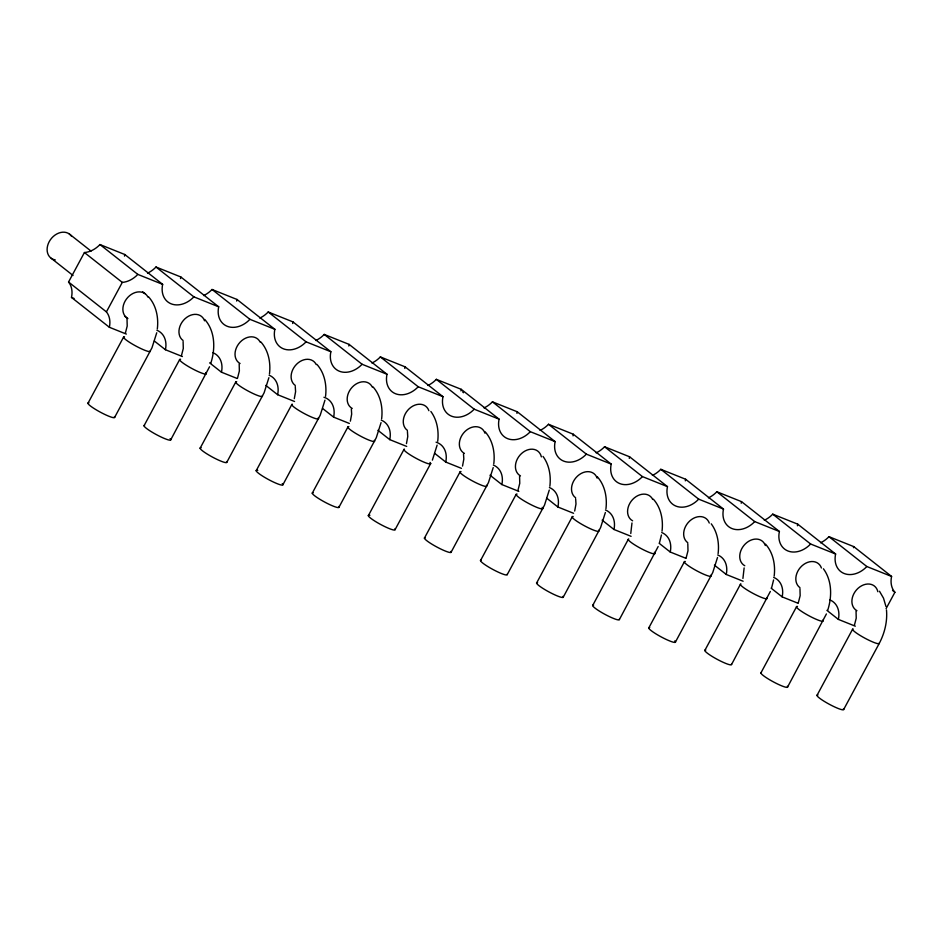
<?xml version="1.0" encoding="UTF-8"?>
<svg xmlns="http://www.w3.org/2000/svg" width="942" height="942" viewBox="0 0 942 942"><rect width="100%" height="100%" fill="white"/><g stroke="black" fill="none" stroke-linecap="round" stroke-linejoin="round"><path stroke-width="1.41" d="M157.326 328.935C158.692 317.748 156.36 305.538 148.671 296.965M269.483 373.868C270.849 362.682 268.517 350.483 260.828 341.911M325.555 396.347C326.921 385.16 324.601 372.95 316.901 364.377M381.64 418.813C383.005 407.627 380.674 395.428 372.985 386.844M437.712 441.292C438.96 430.989 437.112 419.944 430.859 411.466M493.796 463.758C495.162 452.572 492.831 440.361 485.142 431.789M549.869 486.225C551.117 475.922 549.268 464.889 543.016 456.411M605.953 508.704C607.319 497.517 604.988 485.307 597.299 476.734M662.026 531.17C663.392 519.984 661.072 507.785 653.383 499.201M718.11 553.649C719.358 543.346 717.51 532.301 711.245 523.823M774.183 576.115C775.549 564.929 773.229 552.718 765.54 544.146M156.737 332.762L151.98 347.775L114.712 417.235M268.894 377.695L264.137 392.72L226.869 462.181M324.966 400.173L320.221 415.198L282.953 484.647M381.051 422.64L376.294 437.665L339.026 507.126M437.123 445.119L432.378 460.132M493.208 467.585L488.451 482.61L451.183 552.071M549.28 490.052L544.535 505.077L507.267 574.538M605.365 512.53L600.607 527.555L563.34 597.004M661.437 534.997L659.435 542.969M717.521 557.476L712.764 572.489L675.496 641.949M773.594 579.942L771.592 587.914M210.808 363.2C215.53 348.823 215.259 331.254 204.744 319.432M294.293 398.678L295.6 391.66L295.258 386.479M350.365 421.156L351.672 414.127L351.342 408.958M406.449 443.623L407.756 436.593L407.415 431.424M462.522 466.09L463.829 459.072L463.499 453.903M574.679 511.035L575.986 504.017L575.656 498.836M630.763 533.513L631.976 522.975M742.92 578.447L744.133 567.92M827.677 610.381C832.092 596.804 832.163 580.672 823.402 568.768M125.333 333.303L127.205 326.038L127.017 319.067M181.406 355.77L183.29 348.505L183.101 341.546M237.49 378.248L239.362 370.983L239.186 364.012M517.876 490.605L519.76 483.34L519.572 476.369M686.117 558.017L687.99 550.752L687.813 543.781M798.274 602.962L800.147 595.697L799.97 588.726M854.359 625.429L856.231 618.164L856.043 611.193M209.536 366.768L170.796 439.714M658.175 546.537L619.424 619.483M770.332 591.482L731.581 664.428M826.405 613.948L787.653 686.895M126.346 334.08L109.366 327.274L71.486 297.425A22.749 17.545 -51.8 0 0 68.542 282.023L84.415 252.538A22.749 17.545 -51.8 0 0 99.958 244.555L124.78 254.505L162.66 284.354A22.749 17.545 -51.8 0 0 171.15 303.83A22.749 17.545 -51.8 0 0 193.875 296.86L218.697 306.809A22.749 17.545 -51.8 0 0 227.199 326.285A22.749 17.545 -51.8 0 0 249.924 319.326L274.864 329.311A22.749 17.545 -51.8 0 0 283.354 348.787A22.749 17.545 -51.8 0 0 306.079 341.828L330.866 351.755A22.749 17.545 -51.8 0 0 339.367 371.23A22.749 17.545 -51.8 0 0 362.093 364.271L386.997 374.257A22.749 17.545 -51.8 0 0 395.499 393.721A22.749 17.545 -51.8 0 0 418.224 386.762L442.987 396.688A22.749 17.545 -51.8 0 0 451.477 416.152A22.749 17.545 -51.8 0 0 474.203 409.193L499.095 419.166A22.749 17.545 -51.8 0 0 507.585 438.642A22.749 17.545 -51.8 0 0 530.311 431.683L555.132 441.621A22.749 17.545 -51.8 0 0 563.634 461.097A22.749 17.545 -51.8 0 0 586.36 454.138L611.205 464.1A22.749 17.545 -51.8 0 0 619.706 483.564A22.749 17.545 -51.8 0 0 642.432 476.605L667.478 486.637A22.749 17.545 -51.8 0 0 675.967 506.113A22.749 17.545 -51.8 0 0 698.693 499.154L723.491 509.092A22.749 17.545 -51.8 0 0 731.993 528.568A22.749 17.545 -51.8 0 0 754.719 521.597L779.399 531.488A22.749 17.545 -51.8 0 0 787.889 550.964A22.749 17.545 -51.8 0 0 810.615 544.005L835.613 554.014A22.749 17.545 -51.8 0 0 844.103 573.49A22.749 17.545 -51.8 0 0 866.84 566.531L891.579 576.445A22.749 17.545 -51.8 0 0 894.9 592.283L886.069 608.673M109.366 327.274A22.749 17.545 -51.8 0 0 106.422 311.884L122.295 282.4A22.749 17.545 -51.8 0 0 137.826 274.405L162.66 284.354M87.947 403.294L123.532 337.212M144.02 425.772L179.604 359.679M200.104 448.239L235.688 382.158M256.177 470.717L291.761 404.624M312.261 493.184L347.845 427.103M368.334 515.651L403.918 449.57M395.11 529.592L430.694 463.511M424.418 538.129L460.002 472.036M480.491 560.596L516.075 494.515M536.575 583.074L572.159 516.981M592.648 605.541L628.232 539.46M648.732 628.008L684.316 561.927M704.804 650.486L740.388 584.393M760.889 672.953L796.473 606.872M816.961 695.432L852.545 629.338M843.738 709.361L879.322 643.28C884.668 633.118 887.529 621.449 886.481 609.957M147.576 273.109A22.749 17.545 -51.8 0 0 155.995 267.01L180.817 276.96L218.697 306.809M203.625 295.564A22.749 17.545 -51.8 0 0 212.044 289.477L236.984 299.462L274.864 329.311M259.78 318.066A22.749 17.545 -51.8 0 0 268.199 311.979L292.986 321.905L330.866 351.755M315.782 340.509A22.749 17.545 -51.8 0 0 324.213 334.422L349.117 344.395L386.997 374.257M371.913 363.011A22.749 17.545 -51.8 0 0 380.344 356.912L405.107 366.838L442.987 396.688M427.903 385.443A22.749 17.545 -51.8 0 0 436.323 379.343L461.215 389.317L499.095 419.166M484.011 407.921A22.749 17.545 -51.8 0 0 492.43 401.834L517.252 411.772L555.132 441.621M540.06 430.376A22.749 17.545 -51.8 0 0 548.48 424.289L573.325 434.238L611.205 464.1M596.133 452.855A22.749 17.545 -51.8 0 0 604.552 446.755L629.597 456.788L667.478 486.637M652.394 475.392A22.749 17.545 -51.8 0 0 660.813 469.304L685.611 479.243L723.491 509.092M708.419 497.847A22.749 17.545 -51.8 0 0 716.838 491.748L741.519 501.639L779.399 531.488M764.315 520.243A22.749 17.545 -51.8 0 0 772.734 514.155L797.733 524.164L835.613 554.014M820.529 542.769A22.749 17.545 -51.8 0 0 828.96 536.681L853.699 546.584L891.579 576.445M71.486 297.425L74.1 298.473M154.358 341.028L165.415 349.729L182.395 356.535M209.619 362.858L221.452 372.196L237.207 378.507M265.785 385.372L277.619 394.698L294.575 401.492M322.576 408.428L333.621 417.141L349.352 423.441M377.919 430.306L389.752 439.631L406.697 446.426M434.698 453.361L445.743 462.063L461.462 468.362M490.005 475.215L501.851 484.553L518.83 491.359M546.843 498.294L557.899 507.008L573.584 513.296M602.126 520.149L613.96 529.475L631.105 536.339M659.188 543.31L670.233 552.024L685.894 558.3M714.413 565.141L726.247 574.467L743.132 581.238M771.109 588.161L782.154 596.875L797.933 603.198M826.888 610.345L838.368 619.4L855.301 626.183M828.96 536.681L866.84 566.531M892.533 590.422L894.9 592.283M772.734 514.155L810.615 544.005M716.838 491.748L754.719 521.597M660.813 469.304L698.693 499.154M604.552 446.755L642.432 476.605M548.48 424.289L586.36 454.138M492.43 401.834L530.311 431.683M436.323 379.343L474.203 409.193M380.344 356.912L418.224 386.762M324.213 334.422L362.093 364.271M268.199 311.979L306.079 341.828M212.044 289.477L249.924 319.326M155.995 267.01L193.875 296.86M99.958 244.555L137.826 274.405M69.237 233.91L91.056 251.102M142.701 291.808L144.997 293.621M84.415 252.538L122.295 282.4M51.233 258.296L73.04 275.488M124.697 316.194L126.982 317.996M68.542 282.023L106.422 311.884M879.487 591.235L883.502 598.158L885.951 606.471M744.781 565.753A15.166 11.704 -51.8 0 1 745.31 543.923A15.166 11.704 -51.8 0 1 765.34 545.524M766.823 597.675A15.166 2.131 28.3 0 1 753.353 593.566A15.166 2.131 28.3 0 1 740.942 583.946M731.475 664.122A15.166 2.131 28.3 0 1 716.415 658.917A15.166 2.131 28.3 0 1 705.805 650.039M124.485 256.106A22.749 17.545 -51.8 0 1 124.78 254.505M797.438 525.766A22.749 17.545 -51.8 0 1 797.733 524.164M741.224 503.24A22.749 17.545 -51.8 0 1 741.519 501.639M685.329 480.844A22.749 17.545 -51.8 0 1 685.611 479.243M629.303 458.389A22.749 17.545 -51.8 0 1 629.597 456.788M573.03 435.852A22.749 17.545 -51.8 0 1 573.325 434.238M516.97 413.373A22.749 17.545 -51.8 0 1 517.252 411.772M460.921 390.918A22.749 17.545 -51.8 0 1 461.215 389.317M404.813 368.44A22.749 17.545 -51.8 0 1 405.107 366.838M348.823 345.997A22.749 17.545 -51.8 0 1 349.117 344.395M292.691 323.506A22.749 17.545 -51.8 0 1 292.986 321.905M236.689 301.063A22.749 17.545 -51.8 0 1 236.984 299.462M180.534 278.561A22.749 17.545 -51.8 0 1 180.817 276.96M853.476 547.691A22.749 17.545 -51.8 0 1 853.699 546.584M156.914 330.265A22.749 17.545 -51.8 0 1 165.415 349.729M829.878 599.924A22.749 17.545 -51.8 0 1 838.368 619.4M773.653 577.399A22.749 17.545 -51.8 0 1 782.154 596.875M717.757 554.991A22.749 17.545 -51.8 0 1 726.247 574.467M661.731 532.548A22.749 17.545 -51.8 0 1 670.233 552.024M605.471 509.999A22.749 17.545 -51.8 0 1 613.96 529.475M549.398 487.532A22.749 17.545 -51.8 0 1 557.899 507.008M493.349 465.077A22.749 17.545 -51.8 0 1 501.851 484.553M436.075 442.175A22.749 17.545 -51.8 0 1 445.743 462.063M381.263 420.156A22.749 17.545 -51.8 0 1 389.752 439.631M323.954 397.253A22.749 17.545 -51.8 0 1 333.621 417.141M269.118 375.222A22.749 17.545 -51.8 0 1 277.619 394.698M212.963 352.72A22.749 17.545 -51.8 0 1 221.452 372.196M127.912 318.573A15.166 11.704 -51.8 0 1 127.9 297.295A15.166 11.704 -51.8 0 1 147.988 297.166M55.248 259.91A15.166 11.704 -51.8 0 1 50.362 239.786A15.166 11.704 -51.8 0 1 71.627 236.395M150.202 350.848A15.166 2.131 28.3 0 1 135.142 345.643A15.166 2.131 28.3 0 1 124.532 336.765M114.382 416.576A15.166 2.131 28.3 0 1 100.217 412.101A15.166 2.131 28.3 0 1 88.948 402.846M183.066 340.474A15.166 11.704 -51.8 0 1 185.032 318.726A15.166 11.704 -51.8 0 1 204.555 320.81M205.686 372.549A15.166 2.131 28.3 0 1 192.533 368.84A15.166 2.131 28.3 0 1 180.605 359.232M170.102 438.631A15.166 2.131 28.3 0 1 157.644 435.286A15.166 2.131 28.3 0 1 144.573 425.313M240.069 363.518A15.166 11.704 -51.8 0 1 240.057 342.229A15.166 11.704 -51.8 0 1 260.145 342.111M262.359 395.793A15.166 2.131 28.3 0 1 247.299 390.589A15.166 2.131 28.3 0 1 236.689 381.71M226.539 461.521A15.166 2.131 28.3 0 1 212.374 457.035A15.166 2.131 28.3 0 1 201.105 447.791M295.223 385.408A15.166 11.704 -51.8 0 1 296.624 364.201A15.166 11.704 -51.8 0 1 316.229 364.578M318.196 417.907A15.166 2.131 28.3 0 1 304.725 413.797A15.166 2.131 28.3 0 1 292.314 404.177M282.259 483.576A15.166 2.131 28.3 0 1 268.435 479.502A15.166 2.131 28.3 0 1 257.767 470.352M352.226 408.463A15.166 11.704 -51.8 0 1 352.214 387.174A15.166 11.704 -51.8 0 1 372.302 387.056M374.28 440.373A15.166 2.131 28.3 0 1 360.115 435.899A15.166 2.131 28.3 0 1 348.846 426.655M338.696 506.466A15.166 2.131 28.3 0 1 324.531 501.98A15.166 2.131 28.3 0 1 313.262 492.737M407.38 430.353A15.166 11.704 -51.8 0 1 409.346 408.604A15.166 11.704 -51.8 0 1 428.869 410.688M429.999 462.44A15.166 2.131 28.3 0 1 417.542 459.084A15.166 2.131 28.3 0 1 404.471 449.11M394.769 528.933A15.166 2.131 28.3 0 1 379.932 524.082A15.166 2.131 28.3 0 1 369.923 515.286M464.382 453.396A15.166 11.704 -51.8 0 1 464.912 431.566A15.166 11.704 -51.8 0 1 484.953 433.167M486.437 485.318A15.166 2.131 28.3 0 1 472.272 480.844A15.166 2.131 28.3 0 1 461.003 471.589M450.853 551.411A15.166 2.131 28.3 0 1 436.688 546.925A15.166 2.131 28.3 0 1 425.419 537.682M520.467 475.875A15.166 11.704 -51.8 0 1 521.562 453.502A15.166 11.704 -51.8 0 1 541.379 456.894M462.663 391.919A15.166 11.704 -51.8 0 1 463.464 392.743M542.156 507.373A15.166 2.131 28.3 0 1 529.015 503.664A15.166 2.131 28.3 0 1 517.076 494.067M507.161 574.243A15.166 2.131 28.3 0 1 492.784 569.404A15.166 2.131 28.3 0 1 481.044 560.149M575.621 497.765A15.166 11.704 -51.8 0 1 577.587 476.028A15.166 11.704 -51.8 0 1 597.11 478.1M598.594 530.264A15.166 2.131 28.3 0 1 584.429 525.777A15.166 2.131 28.3 0 1 573.16 516.534M563.01 596.345A15.166 2.131 28.3 0 1 548.845 591.87A15.166 2.131 28.3 0 1 537.576 582.627M632.624 520.82A15.166 11.704 -51.8 0 1 632.612 499.531A15.166 11.704 -51.8 0 1 652.7 499.413M654.313 552.318A15.166 2.131 28.3 0 1 641.855 548.974A15.166 2.131 28.3 0 1 628.785 539.001M619.318 619.177A15.166 2.131 28.3 0 1 604.258 613.972A15.166 2.131 28.3 0 1 593.648 605.094M687.778 542.71A15.166 11.704 -51.8 0 1 689.744 520.961A15.166 11.704 -51.8 0 1 709.267 523.045M710.751 575.209A15.166 2.131 28.3 0 1 696.585 570.722A15.166 2.131 28.3 0 1 685.317 561.479M674.813 640.878A15.166 2.131 28.3 0 1 661.661 637.157A15.166 2.131 28.3 0 1 649.733 627.56M799.935 587.655A15.166 11.704 -51.8 0 1 801.901 565.907A15.166 11.704 -51.8 0 1 821.424 567.991M822.908 620.154A15.166 2.131 28.3 0 1 808.742 615.668A15.166 2.131 28.3 0 1 797.474 606.424M787.324 686.235A15.166 2.131 28.3 0 1 773.853 682.126A15.166 2.131 28.3 0 1 761.43 672.506M856.937 610.699A15.166 11.704 -51.8 0 1 858.032 588.326A15.166 11.704 -51.8 0 1 877.85 591.717M879.216 642.986A15.166 2.131 28.3 0 1 864.838 638.146A15.166 2.131 28.3 0 1 853.099 628.891M843.408 708.702A15.166 2.131 28.3 0 1 829.243 704.227A15.166 2.131 28.3 0 1 817.962 694.984"/></g></svg>
